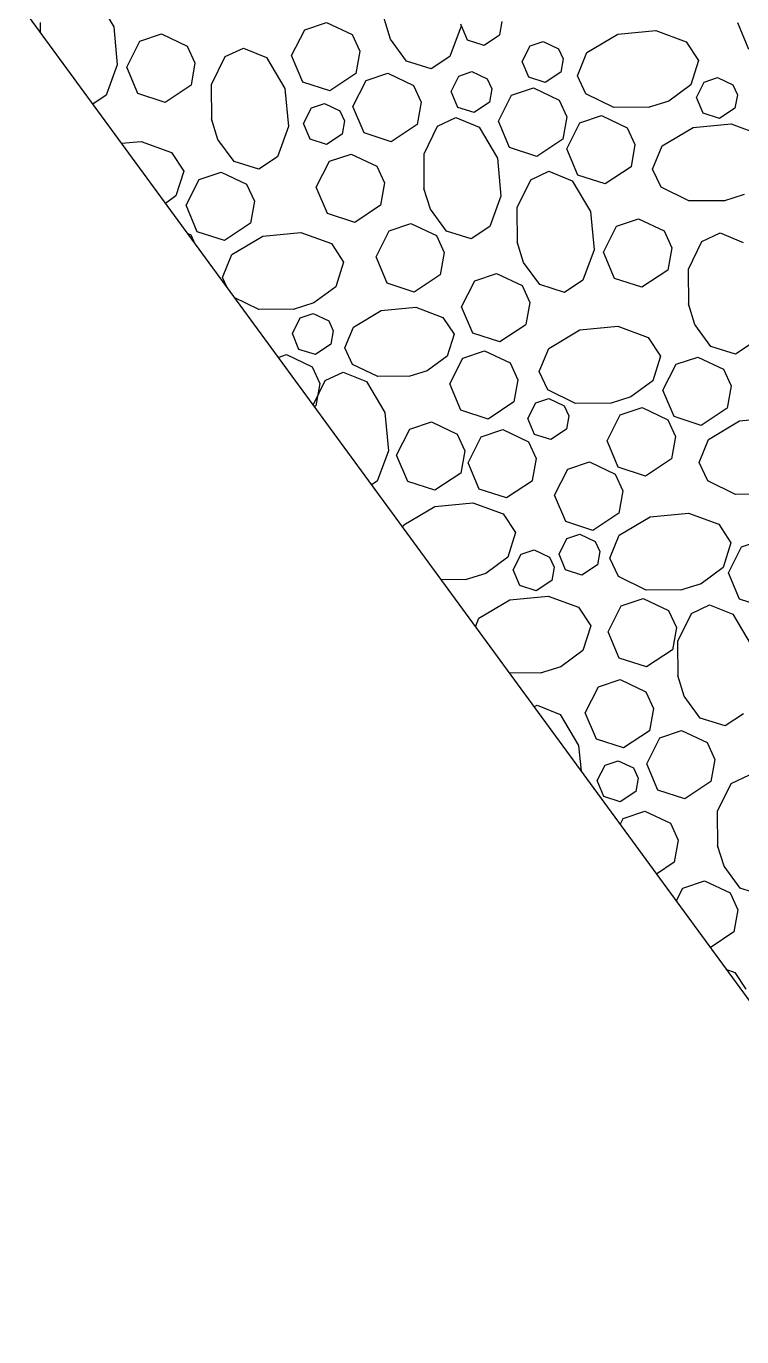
# Model space of a CAD drawing. Header units: inches. Extents: x -5337 to 1057, y 15227 to 19227.
# Drawn here: x -3171.1 to -3164.38, y 16300.76 to 16313.06 of the extents above; entities that cross this region are included whole.
import ezdxf

# ---------------------------------------------------------------- set-up
doc = ezdxf.new("R2010")
doc.units = ezdxf.units.IN
doc.header["$LTSCALE"] = 150
doc.header["$MEASUREMENT"] = 0
for name, color, linetype in [('COMT-MIN', 84, 'Continuous'), ('CONT-MJR', 84, 'Continuous'), ('PAVING', 7, 'Continuous'), ('ROW', 7, 'Continuous')]:
    doc.layers.add(name, color=color, linetype=linetype)

msp = doc.modelspace()

# ---------------------------------------------------------------- linework, layer by layer
at = {"layer": 'COMT-MIN', "color": 5, "linetype": 'Continuous', "lineweight": 40}
for radius, start, end in [(560.5, 129.09204, 140.75379), (557.5, 128.961, 139.32569), (554.5, 128.82619, 140.83176)]:
    msp.add_arc((-2744.585, 15912.603), radius, start, end, dxfattribs=at)
at = {"layer": 'CONT-MJR', "color": 5, "linetype": 'Continuous', "lineweight": 70}
msp.add_arc((-2744.585, 15912.603), 563.5, 129.21953, 139.30918, dxfattribs=at)
at = {"layer": 'PAVING', "color": 1}
for p, q in [((-3171.367, 16313.548), (-3159.553, 16297.41)), ((-3170.452, 16313.347), (-3170.279, 16313.056)), ((-3170.967, 16313.001), (-3170.967, 16313.095)), ((-3168.486, 16313.028), (-3168.281, 16313.097)), ((-3168.281, 16313.097), (-3168.041, 16312.983)), ((-3167.68, 16312.94), (-3167.741, 16313.134)), ((-3166.635, 16313.104), (-3166.658, 16312.979)), ((-3170.279, 16313.056), (-3170.245, 16312.698)), ((-3170.033, 16312.919), (-3169.829, 16312.988)), ((-3169.829, 16312.988), (-3169.588, 16312.874)), ((-3168.609, 16312.785), (-3168.486, 16313.028)), ((-3168.041, 16312.983), (-3167.969, 16312.825)), ((-3167.018, 16313.061), (-3167.123, 16312.776)), ((-3166.957, 16312.931), (-3167.019, 16313.08)), ((-3166.658, 16312.978), (-3166.803, 16312.881)), ((-3165.838, 16312.813), (-3165.548, 16312.986)), ((-3165.548, 16312.986), (-3165.189, 16313.02)), ((-3165.189, 16313.02), (-3164.904, 16312.915)), ((-3164.317, 16312.843), (-3164.421, 16313.091)), ((-3170.156, 16312.676), (-3170.033, 16312.919)), ((-3169.588, 16312.874), (-3169.516, 16312.716)), ((-3169.233, 16312.775), (-3169.061, 16312.856)), ((-3169.061, 16312.856), (-3168.844, 16312.767)), ((-3167.529, 16312.733), (-3167.68, 16312.94)), ((-3166.803, 16312.881), (-3166.957, 16312.931)), ((-3166.445, 16312.73), (-3166.371, 16312.876)), ((-3166.371, 16312.876), (-3166.248, 16312.917)), ((-3166.248, 16312.917), (-3166.104, 16312.849)), ((-3164.904, 16312.915), (-3164.789, 16312.74)), ((-3169.36, 16312.515), (-3169.233, 16312.775)), ((-3168.844, 16312.767), (-3168.671, 16312.477)), ((-3168.505, 16312.537), (-3168.609, 16312.785)), ((-3167.969, 16312.825), (-3168.006, 16312.617)), ((-3167.298, 16312.66), (-3167.529, 16312.733)), ((-3167.123, 16312.776), (-3167.298, 16312.66)), ((-3166.382, 16312.581), (-3166.445, 16312.73)), ((-3166.104, 16312.849), (-3166.061, 16312.754)), ((-3166.061, 16312.754), (-3166.083, 16312.629)), ((-3165.927, 16312.596), (-3165.838, 16312.813)), ((-3164.789, 16312.74), (-3164.861, 16312.509)), ((-3170.245, 16312.698), (-3170.35, 16312.413)), ((-3170.052, 16312.428), (-3170.156, 16312.676)), ((-3169.516, 16312.716), (-3169.553, 16312.508)), ((-3168.006, 16312.617), (-3168.249, 16312.455)), ((-3167.909, 16312.55), (-3167.705, 16312.619)), ((-3167.705, 16312.619), (-3167.465, 16312.505)), ((-3167.038, 16312.593), (-3166.916, 16312.635)), ((-3166.916, 16312.635), (-3166.772, 16312.566)), ((-3166.083, 16312.629), (-3166.229, 16312.532)), ((-3169.553, 16312.508), (-3169.796, 16312.346)), ((-3169.358, 16312.177), (-3169.36, 16312.515)), ((-3168.249, 16312.455), (-3168.505, 16312.537)), ((-3168.033, 16312.307), (-3167.909, 16312.55)), ((-3167.465, 16312.505), (-3167.392, 16312.347)), ((-3167.112, 16312.448), (-3167.038, 16312.593)), ((-3166.772, 16312.566), (-3166.728, 16312.472)), ((-3166.544, 16312.413), (-3166.339, 16312.481)), ((-3166.229, 16312.532), (-3166.382, 16312.581)), ((-3166.339, 16312.481), (-3166.099, 16312.368)), ((-3165.846, 16312.425), (-3165.927, 16312.596)), ((-3164.861, 16312.509), (-3165.069, 16312.358)), ((-3164.809, 16312.392), (-3164.736, 16312.537)), ((-3164.736, 16312.537), (-3164.613, 16312.578)), ((-3164.613, 16312.578), (-3164.469, 16312.51)), ((-3164.469, 16312.51), (-3164.425, 16312.416)), ((-3170.35, 16312.413), (-3170.476, 16312.33)), ((-3169.796, 16312.346), (-3170.052, 16312.428)), ((-3168.671, 16312.477), (-3168.638, 16312.118)), ((-3167.05, 16312.299), (-3167.112, 16312.448)), ((-3166.728, 16312.472), (-3166.75, 16312.347)), ((-3166.667, 16312.17), (-3166.544, 16312.413)), ((-3166.099, 16312.368), (-3166.027, 16312.21)), ((-3165.586, 16312.297), (-3165.846, 16312.425)), ((-3165.069, 16312.358), (-3165.262, 16312.297)), ((-3164.747, 16312.243), (-3164.809, 16312.392)), ((-3164.425, 16312.416), (-3164.448, 16312.291)), ((-3168.497, 16312.148), (-3168.423, 16312.294)), ((-3168.423, 16312.294), (-3168.3, 16312.335)), ((-3168.3, 16312.335), (-3168.156, 16312.267)), ((-3168.156, 16312.267), (-3168.113, 16312.172)), ((-3167.929, 16312.059), (-3168.033, 16312.307)), ((-3167.392, 16312.347), (-3167.43, 16312.139)), ((-3166.896, 16312.25), (-3167.05, 16312.299)), ((-3166.75, 16312.347), (-3166.896, 16312.25)), ((-3165.248, 16312.3), (-3165.586, 16312.297)), ((-3164.594, 16312.193), (-3164.747, 16312.243)), ((-3164.448, 16312.291), (-3164.594, 16312.193)), ((-3169.3, 16311.998), (-3169.361, 16312.192)), ((-3168.638, 16312.118), (-3168.742, 16311.834)), ((-3168.434, 16311.999), (-3168.497, 16312.148)), ((-3168.113, 16312.172), (-3168.135, 16312.047)), ((-3167.43, 16312.139), (-3167.673, 16311.977)), ((-3167.366, 16311.862), (-3167.238, 16312.122)), ((-3167.238, 16312.122), (-3167.067, 16312.203)), ((-3167.067, 16312.203), (-3166.85, 16312.114)), ((-3166.85, 16312.114), (-3166.677, 16311.823)), ((-3166.563, 16311.922), (-3166.667, 16312.17)), ((-3166.027, 16312.21), (-3166.064, 16312.002)), ((-3166.026, 16311.91), (-3165.903, 16312.153)), ((-3165.903, 16312.153), (-3165.699, 16312.222)), ((-3165.699, 16312.222), (-3165.458, 16312.108)), ((-3164.841, 16312.11), (-3164.483, 16312.144)), ((-3164.483, 16312.144), (-3164.198, 16312.039)), ((-3169.149, 16311.791), (-3169.3, 16311.998)), ((-3168.281, 16311.95), (-3168.434, 16311.999)), ((-3168.135, 16312.047), (-3168.281, 16311.95)), ((-3167.673, 16311.977), (-3167.929, 16312.059)), ((-3166.064, 16312.002), (-3166.307, 16311.839)), ((-3165.458, 16312.108), (-3165.386, 16311.95)), ((-3165.132, 16311.937), (-3164.841, 16312.11)), ((-3170.207, 16311.962), (-3170.022, 16311.98)), ((-3170.022, 16311.98), (-3169.737, 16311.875)), ((-3169.737, 16311.875), (-3169.622, 16311.7)), ((-3166.307, 16311.839), (-3166.563, 16311.922)), ((-3165.922, 16311.663), (-3166.026, 16311.91)), ((-3165.386, 16311.95), (-3165.423, 16311.742)), ((-3165.221, 16311.72), (-3165.132, 16311.937)), ((-3168.917, 16311.718), (-3169.149, 16311.791)), ((-3168.742, 16311.834), (-3168.917, 16311.718)), ((-3168.377, 16311.55), (-3168.254, 16311.793)), ((-3168.254, 16311.793), (-3168.049, 16311.861)), ((-3168.049, 16311.861), (-3167.809, 16311.748)), ((-3167.809, 16311.748), (-3167.737, 16311.59)), ((-3167.364, 16311.523), (-3167.366, 16311.862)), ((-3166.677, 16311.823), (-3166.644, 16311.465)), ((-3165.423, 16311.742), (-3165.666, 16311.58)), ((-3169.622, 16311.7), (-3169.694, 16311.469)), ((-3169.598, 16311.38), (-3169.475, 16311.623)), ((-3169.475, 16311.623), (-3169.271, 16311.692)), ((-3169.271, 16311.692), (-3169.031, 16311.578)), ((-3166.492, 16311.359), (-3166.364, 16311.619)), ((-3166.364, 16311.619), (-3166.193, 16311.7)), ((-3166.193, 16311.7), (-3165.976, 16311.611)), ((-3165.666, 16311.58), (-3165.922, 16311.663)), ((-3165.14, 16311.549), (-3165.221, 16311.72)), ((-3169.031, 16311.578), (-3168.958, 16311.42)), ((-3168.273, 16311.302), (-3168.377, 16311.55)), ((-3167.737, 16311.59), (-3167.774, 16311.381)), ((-3167.306, 16311.344), (-3167.367, 16311.538)), ((-3165.976, 16311.611), (-3165.803, 16311.321)), ((-3164.879, 16311.421), (-3165.14, 16311.549)), ((-3169.694, 16311.469), (-3169.793, 16311.397)), ((-3169.494, 16311.132), (-3169.598, 16311.38)), ((-3168.958, 16311.42), (-3168.996, 16311.212)), ((-3167.774, 16311.381), (-3168.017, 16311.219)), ((-3166.644, 16311.465), (-3166.748, 16311.18)), ((-3164.541, 16311.423), (-3164.879, 16311.421)), ((-3164.362, 16311.481), (-3164.556, 16311.42)), ((-3168.017, 16311.219), (-3168.273, 16311.302)), ((-3167.154, 16311.137), (-3167.306, 16311.344)), ((-3166.49, 16311.021), (-3166.492, 16311.359)), ((-3165.803, 16311.321), (-3165.77, 16310.962)), ((-3165.558, 16311.183), (-3165.353, 16311.252)), ((-3165.353, 16311.252), (-3165.113, 16311.139)), ((-3169.239, 16311.05), (-3169.494, 16311.132)), ((-3168.996, 16311.212), (-3169.239, 16311.05)), ((-3167.816, 16310.896), (-3167.693, 16311.139)), ((-3167.693, 16311.139), (-3167.489, 16311.208)), ((-3167.489, 16311.208), (-3167.249, 16311.095)), ((-3166.923, 16311.065), (-3167.154, 16311.137)), ((-3166.748, 16311.18), (-3166.923, 16311.065)), ((-3165.681, 16310.941), (-3165.558, 16311.183)), ((-3165.113, 16311.139), (-3165.041, 16310.981)), ((-3169.589, 16311.119), (-3169.554, 16311.103)), ((-3169.554, 16311.103), (-3169.516, 16311.018)), ((-3169.17, 16310.918), (-3168.88, 16311.091)), ((-3168.88, 16311.091), (-3168.521, 16311.125)), ((-3168.521, 16311.125), (-3168.236, 16311.02)), ((-3168.236, 16311.02), (-3168.121, 16310.845)), ((-3167.249, 16311.095), (-3167.176, 16310.937)), ((-3166.432, 16310.842), (-3166.493, 16311.036)), ((-3164.885, 16310.78), (-3164.757, 16311.04)), ((-3164.757, 16311.04), (-3164.586, 16311.121)), ((-3164.586, 16311.121), (-3164.369, 16311.032)), ((-3169.259, 16310.701), (-3169.17, 16310.918)), ((-3167.713, 16310.649), (-3167.816, 16310.896)), ((-3167.176, 16310.937), (-3167.214, 16310.728)), ((-3165.77, 16310.962), (-3165.874, 16310.678)), ((-3165.577, 16310.693), (-3165.681, 16310.941)), ((-3165.041, 16310.981), (-3165.078, 16310.772)), ((-3168.121, 16310.845), (-3168.193, 16310.614)), ((-3166.28, 16310.635), (-3166.432, 16310.842)), ((-3165.078, 16310.772), (-3165.321, 16310.61)), ((-3164.882, 16310.441), (-3164.885, 16310.78)), ((-3169.214, 16310.607), (-3169.259, 16310.701)), ((-3167.457, 16310.566), (-3167.713, 16310.649)), ((-3167.214, 16310.728), (-3167.457, 16310.566)), ((-3167.013, 16310.428), (-3166.89, 16310.671)), ((-3166.89, 16310.671), (-3166.685, 16310.739)), ((-3166.685, 16310.739), (-3166.445, 16310.626)), ((-3165.874, 16310.678), (-3166.049, 16310.562)), ((-3165.321, 16310.61), (-3165.577, 16310.693)), ((-3168.918, 16310.403), (-3169.147, 16310.515)), ((-3168.193, 16310.614), (-3168.401, 16310.463)), ((-3166.445, 16310.626), (-3166.373, 16310.468)), ((-3166.049, 16310.562), (-3166.28, 16310.635)), ((-3168.58, 16310.405), (-3168.918, 16310.403)), ((-3168.401, 16310.463), (-3168.595, 16310.402)), ((-3168.028, 16310.237), (-3167.767, 16310.393)), ((-3167.767, 16310.393), (-3167.444, 16310.423)), ((-3167.444, 16310.423), (-3167.188, 16310.328)), ((-3166.909, 16310.18), (-3167.013, 16310.428)), ((-3166.373, 16310.468), (-3166.41, 16310.26)), ((-3164.825, 16310.262), (-3164.885, 16310.456)), ((-3168.602, 16310.177), (-3168.528, 16310.323)), ((-3168.528, 16310.323), (-3168.405, 16310.364)), ((-3168.405, 16310.364), (-3168.261, 16310.296)), ((-3168.261, 16310.296), (-3168.218, 16310.201)), ((-3167.188, 16310.328), (-3167.084, 16310.171)), ((-3168.54, 16310.028), (-3168.602, 16310.177)), ((-3168.218, 16310.201), (-3168.24, 16310.076)), ((-3168.108, 16310.042), (-3168.028, 16310.237)), ((-3167.084, 16310.171), (-3167.149, 16309.963)), ((-3166.653, 16310.097), (-3166.909, 16310.18)), ((-3166.41, 16310.259), (-3166.653, 16310.097)), ((-3166.195, 16310.037), (-3165.905, 16310.21)), ((-3165.905, 16310.21), (-3165.547, 16310.244)), ((-3165.547, 16310.244), (-3165.262, 16310.139)), ((-3164.673, 16310.055), (-3164.825, 16310.262)), ((-3168.386, 16309.979), (-3168.54, 16310.028)), ((-3168.24, 16310.076), (-3168.386, 16309.979)), ((-3168.036, 16309.887), (-3168.108, 16310.042)), ((-3166.284, 16309.821), (-3166.195, 16310.037)), ((-3165.262, 16310.139), (-3165.146, 16309.965)), ((-3164.442, 16309.983), (-3164.673, 16310.055)), ((-3164.267, 16310.098), (-3164.442, 16309.983)), ((-3168.735, 16309.952), (-3168.657, 16309.979)), ((-3168.657, 16309.979), (-3168.417, 16309.865)), ((-3167.149, 16309.963), (-3167.336, 16309.827)), ((-3167.124, 16309.703), (-3167.001, 16309.946)), ((-3167.001, 16309.946), (-3166.797, 16310.015)), ((-3166.797, 16310.015), (-3166.557, 16309.901)), ((-3166.557, 16309.901), (-3166.484, 16309.743)), ((-3165.146, 16309.965), (-3165.219, 16309.733)), ((-3165, 16309.888), (-3164.796, 16309.956)), ((-3164.796, 16309.956), (-3164.556, 16309.843)), ((-3168.417, 16309.865), (-3168.344, 16309.707)), ((-3168.295, 16309.734), (-3168.124, 16309.815)), ((-3168.124, 16309.815), (-3167.907, 16309.726)), ((-3167.801, 16309.773), (-3168.036, 16309.887)), ((-3167.497, 16309.775), (-3167.801, 16309.773)), ((-3167.336, 16309.827), (-3167.51, 16309.772)), ((-3166.204, 16309.649), (-3166.284, 16309.821)), ((-3165.123, 16309.645), (-3165, 16309.888)), ((-3164.556, 16309.843), (-3164.483, 16309.685)), ((-3168.408, 16309.505), (-3168.295, 16309.734)), ((-3168.344, 16309.707), (-3168.382, 16309.499)), ((-3167.907, 16309.726), (-3167.734, 16309.435)), ((-3167.02, 16309.456), (-3167.124, 16309.703)), ((-3166.484, 16309.743), (-3166.522, 16309.535)), ((-3165.219, 16309.733), (-3165.426, 16309.582)), ((-3164.483, 16309.685), (-3164.52, 16309.476)), ((-3166.522, 16309.535), (-3166.764, 16309.373)), ((-3166.318, 16309.525), (-3166.196, 16309.566)), ((-3165.943, 16309.521), (-3166.204, 16309.649)), ((-3166.196, 16309.566), (-3166.051, 16309.498)), ((-3165.426, 16309.582), (-3165.62, 16309.521)), ((-3165.019, 16309.397), (-3165.123, 16309.645)), ((-3168.382, 16309.499), (-3168.396, 16309.489)), ((-3167.734, 16309.435), (-3167.7, 16309.077)), ((-3166.764, 16309.373), (-3167.02, 16309.456)), ((-3166.392, 16309.379), (-3166.318, 16309.525)), ((-3166.051, 16309.498), (-3166.008, 16309.403)), ((-3165.605, 16309.524), (-3165.943, 16309.521)), ((-3165.647, 16309.169), (-3165.524, 16309.412)), ((-3165.524, 16309.412), (-3165.319, 16309.481)), ((-3165.319, 16309.481), (-3165.079, 16309.367)), ((-3164.52, 16309.476), (-3164.764, 16309.314)), ((-3167.5, 16309.279), (-3167.296, 16309.347)), ((-3167.296, 16309.347), (-3167.056, 16309.233)), ((-3166.33, 16309.23), (-3166.392, 16309.379)), ((-3166.008, 16309.403), (-3166.03, 16309.278)), ((-3165.079, 16309.367), (-3165.007, 16309.209)), ((-3164.764, 16309.314), (-3165.019, 16309.397)), ((-3164.695, 16309.183), (-3164.404, 16309.356)), ((-3164.404, 16309.356), (-3164.046, 16309.39)), ((-3167.623, 16309.036), (-3167.5, 16309.279)), ((-3167.056, 16309.233), (-3166.983, 16309.076)), ((-3166.952, 16308.964), (-3166.829, 16309.207)), ((-3166.829, 16309.207), (-3166.625, 16309.275)), ((-3166.625, 16309.275), (-3166.385, 16309.161)), ((-3166.385, 16309.161), (-3166.312, 16309.004)), ((-3166.176, 16309.181), (-3166.33, 16309.23)), ((-3166.03, 16309.278), (-3166.176, 16309.181)), ((-3165.543, 16308.921), (-3165.647, 16309.169)), ((-3165.007, 16309.209), (-3165.044, 16309.001)), ((-3164.784, 16308.966), (-3164.695, 16309.183)), ((-3167.7, 16309.077), (-3167.805, 16308.792)), ((-3167.519, 16308.788), (-3167.623, 16309.036)), ((-3166.983, 16309.076), (-3167.021, 16308.867)), ((-3166.848, 16308.716), (-3166.952, 16308.964)), ((-3166.312, 16309.004), (-3166.35, 16308.796)), ((-3166.017, 16308.902), (-3165.813, 16308.971)), ((-3165.813, 16308.971), (-3165.572, 16308.857)), ((-3165.287, 16308.839), (-3165.543, 16308.921)), ((-3165.044, 16309.001), (-3165.287, 16308.839)), ((-3164.703, 16308.795), (-3164.784, 16308.966)), ((-3167.805, 16308.792), (-3167.86, 16308.756)), ((-3167.021, 16308.867), (-3167.264, 16308.705)), ((-3166.349, 16308.795), (-3166.592, 16308.633)), ((-3166.14, 16308.659), (-3166.017, 16308.902)), ((-3165.572, 16308.857), (-3165.5, 16308.699)), ((-3164.443, 16308.667), (-3164.703, 16308.795)), ((-3167.264, 16308.705), (-3167.519, 16308.788)), ((-3166.592, 16308.633), (-3166.848, 16308.716)), ((-3165.5, 16308.699), (-3165.537, 16308.491)), ((-3164.105, 16308.67), (-3164.443, 16308.667)), ((-3167.557, 16308.381), (-3167.266, 16308.554)), ((-3167.266, 16308.554), (-3166.908, 16308.588)), ((-3166.908, 16308.588), (-3166.623, 16308.483)), ((-3166.036, 16308.411), (-3166.14, 16308.659)), ((-3166.623, 16308.483), (-3166.508, 16308.308)), ((-3165.537, 16308.491), (-3165.78, 16308.329)), ((-3165.534, 16308.284), (-3165.243, 16308.456)), ((-3165.243, 16308.456), (-3164.885, 16308.49)), ((-3164.885, 16308.49), (-3164.6, 16308.386)), ((-3167.567, 16308.357), (-3167.557, 16308.381)), ((-3166.508, 16308.308), (-3166.58, 16308.077)), ((-3165.78, 16308.329), (-3166.036, 16308.411)), ((-3164.6, 16308.386), (-3164.485, 16308.211)), ((-3166.099, 16308.106), (-3166.026, 16308.252)), ((-3166.026, 16308.252), (-3165.903, 16308.293)), ((-3165.903, 16308.293), (-3165.759, 16308.225)), ((-3165.759, 16308.225), (-3165.715, 16308.13)), ((-3165.623, 16308.067), (-3165.534, 16308.284)), ((-3164.485, 16308.211), (-3164.557, 16307.979)), ((-3164.386, 16308.175), (-3164.182, 16308.243)), ((-3166.58, 16308.077), (-3166.787, 16307.925)), ((-3166.528, 16307.959), (-3166.454, 16308.105)), ((-3166.454, 16308.105), (-3166.332, 16308.146)), ((-3166.332, 16308.146), (-3166.187, 16308.078)), ((-3166.187, 16308.078), (-3166.144, 16307.984)), ((-3166.037, 16307.958), (-3166.099, 16308.106)), ((-3165.715, 16308.13), (-3165.738, 16308.005)), ((-3165.542, 16307.895), (-3165.623, 16308.067)), ((-3164.509, 16307.932), (-3164.386, 16308.175)), ((-3166.466, 16307.811), (-3166.528, 16307.959)), ((-3166.144, 16307.984), (-3166.167, 16307.859)), ((-3165.884, 16307.908), (-3166.037, 16307.958)), ((-3165.738, 16308.005), (-3165.884, 16307.908)), ((-3164.557, 16307.979), (-3164.764, 16307.828)), ((-3164.405, 16307.684), (-3164.509, 16307.932)), ((-3166.966, 16307.868), (-3167.208, 16307.866)), ((-3166.787, 16307.925), (-3166.981, 16307.865)), ((-3166.312, 16307.761), (-3166.466, 16307.811)), ((-3166.167, 16307.859), (-3166.312, 16307.761)), ((-3165.282, 16307.768), (-3165.542, 16307.895)), ((-3164.764, 16307.828), (-3164.958, 16307.767)), ((-3166.56, 16307.678), (-3166.201, 16307.712)), ((-3166.201, 16307.712), (-3165.917, 16307.607)), ((-3165.515, 16307.621), (-3165.31, 16307.689)), ((-3165.31, 16307.689), (-3165.07, 16307.576)), ((-3164.943, 16307.77), (-3165.282, 16307.768)), ((-3164.15, 16307.601), (-3164.405, 16307.684)), ((-3166.851, 16307.505), (-3166.56, 16307.678)), ((-3165.917, 16307.607), (-3165.801, 16307.432)), ((-3165.638, 16307.378), (-3165.515, 16307.621)), ((-3165.07, 16307.576), (-3164.997, 16307.418)), ((-3164.857, 16307.55), (-3164.685, 16307.631)), ((-3164.685, 16307.631), (-3164.468, 16307.542)), ((-3166.884, 16307.423), (-3166.851, 16307.505)), ((-3164.984, 16307.29), (-3164.857, 16307.55)), ((-3164.468, 16307.542), (-3164.295, 16307.251)), ((-3165.801, 16307.432), (-3165.874, 16307.201)), ((-3165.534, 16307.13), (-3165.638, 16307.378)), ((-3164.997, 16307.418), (-3165.035, 16307.209)), ((-3165.874, 16307.201), (-3166.081, 16307.049)), ((-3165.035, 16307.209), (-3165.278, 16307.047)), ((-3164.982, 16306.951), (-3164.984, 16307.29)), ((-3165.278, 16307.047), (-3165.534, 16307.13)), ((-3166.26, 16306.991), (-3166.566, 16306.989)), ((-3166.081, 16307.049), (-3166.275, 16306.989)), ((-3164.924, 16306.772), (-3164.985, 16306.966)), ((-3165.853, 16306.617), (-3165.729, 16306.86)), ((-3165.729, 16306.86), (-3165.525, 16306.929)), ((-3165.525, 16306.929), (-3165.285, 16306.815)), ((-3165.285, 16306.815), (-3165.212, 16306.657)), ((-3164.773, 16306.565), (-3164.924, 16306.772)), ((-3166.335, 16306.674), (-3166.305, 16306.689)), ((-3166.305, 16306.689), (-3166.088, 16306.6)), ((-3166.088, 16306.6), (-3165.915, 16306.309)), ((-3165.748, 16306.369), (-3165.853, 16306.617)), ((-3165.212, 16306.657), (-3165.25, 16306.449)), ((-3164.366, 16306.608), (-3164.541, 16306.493)), ((-3164.541, 16306.493), (-3164.773, 16306.565)), ((-3165.493, 16306.287), (-3165.748, 16306.369)), ((-3165.249, 16306.449), (-3165.493, 16306.287)), ((-3165.276, 16306.139), (-3165.153, 16306.382)), ((-3165.153, 16306.382), (-3164.949, 16306.451)), ((-3164.949, 16306.451), (-3164.708, 16306.337)), ((-3164.708, 16306.337), (-3164.636, 16306.179)), ((-3165.915, 16306.309), (-3165.892, 16306.069)), ((-3165.74, 16305.98), (-3165.666, 16306.126)), ((-3165.666, 16306.126), (-3165.544, 16306.167)), ((-3165.544, 16306.167), (-3165.4, 16306.099)), ((-3165.4, 16306.099), (-3165.356, 16306.004)), ((-3165.172, 16305.891), (-3165.276, 16306.139)), ((-3164.636, 16306.179), (-3164.674, 16305.971)), ((-3165.678, 16305.831), (-3165.74, 16305.98)), ((-3165.356, 16306.004), (-3165.379, 16305.879)), ((-3164.673, 16305.971), (-3164.917, 16305.809)), ((-3164.482, 16305.954), (-3164.311, 16306.035)), ((-3165.379, 16305.879), (-3165.524, 16305.782)), ((-3164.917, 16305.809), (-3165.172, 16305.891)), ((-3164.61, 16305.694), (-3164.482, 16305.954)), ((-3165.524, 16305.782), (-3165.678, 16305.831)), ((-3165.526, 16305.568), (-3165.497, 16305.625)), ((-3165.497, 16305.625), (-3165.293, 16305.694)), ((-3165.293, 16305.694), (-3165.053, 16305.58)), ((-3164.607, 16305.356), (-3164.61, 16305.694)), ((-3165.053, 16305.58), (-3164.98, 16305.422)), ((-3164.98, 16305.422), (-3165.017, 16305.214)), ((-3164.549, 16305.177), (-3164.61, 16305.371)), ((-3165.017, 16305.214), (-3165.185, 16305.102)), ((-3164.398, 16304.97), (-3164.549, 16305.177)), ((-3164.937, 16304.972), (-3164.732, 16305.041)), ((-3164.732, 16305.041), (-3164.493, 16304.927)), ((-3164.999, 16304.849), (-3164.937, 16304.972)), ((-3164.493, 16304.927), (-3164.42, 16304.769)), ((-3164.167, 16304.897), (-3164.398, 16304.97)), ((-3164.42, 16304.769), (-3164.457, 16304.561)), ((-3164.457, 16304.561), (-3164.68, 16304.412)), ((-3164.532, 16304.21), (-3164.449, 16304.18)), ((-3164.449, 16304.18), (-3164.345, 16304.022))]:
    msp.add_line(p, q, dxfattribs=at)
at = {"layer": 'PAVING'}
for radius, start in [(532.5, 127.84878), (507.5, 128.62446)]:
    msp.add_arc((-2744.585, 15912.603), radius, start, 170.23083, dxfattribs=at)
at = {"layer": 'ROW'}
msp.add_arc((-2744.585, 15912.603), 542.5, 128.24418, 146.9521, dxfattribs=at)

doc.saveas('drawing.dxf')
